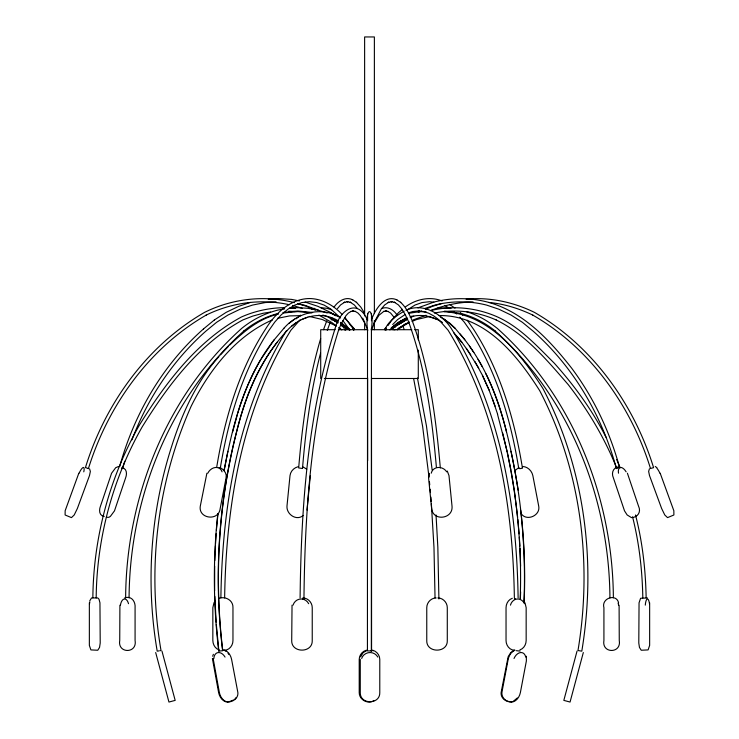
<?xml version="1.0" encoding="UTF-8"?>
<svg xmlns="http://www.w3.org/2000/svg" width="739" height="739" viewBox="0 0 739 739"><rect width="100%" height="100%" fill="white"/><g stroke="black" fill="none" stroke-linecap="round" stroke-linejoin="round"><path stroke-width="1.11" d="M371.569 650.874L371.514 377.777M371.274 650.967L367.431 650.874L367.523 329.529C364.466 305.715 374.599 305.678 371.431 329.529L371.338 650.874M300.099 597.851C301.142 507.517 307.452 415.789 334.896 329.188M303.951 599.015C304.948 508.524 311.184 416.639 338.674 329.88M516.312 650.689L520.117 651.077M220.887 597.833C222.263 505.809 237.829 410.514 286.335 330.832M224.638 597.906C226.005 505.568 241.773 409.905 290.917 330.204L300.126 319.784M214.67 566.111L214.624 590.812M214.827 560.504L215.409 545.927M125.63 597.805C126.249 497.467 166.229 395.864 241.727 328.375L241.875 328.245C252.433 319.728 264.71 313.382 277.892 310.084L284.654 308.856M129.076 597.934C129.667 498.419 169.286 397.628 244.156 330.693L244.009 330.823C253.985 322.814 265.495 316.68 277.929 313.512M520.21 598.535C522.177 542.897 516.284 486.973 502.649 432.989M520.376 598.535L520.625 591.847M523.96 602.026C525.29 571.404 523.997 540.699 520.69 510.243M524.127 602.026C526.325 551.46 521.642 500.682 510.963 451.233M92.855 597.796C93.428 537.558 109.511 477.634 139.292 425.258C165.305 383.181 197.082 340.91 241.385 317.013L241.496 316.957C254.992 310.99 269.643 307.803 284.413 307.683M96.181 597.943C96.744 538.223 112.679 478.807 142.202 426.874C167.882 385.361 199.197 343.607 242.882 319.932L252.784 316.08L263.139 313.262L270.548 312.061M616.705 468.591L618.238 467.713M215.548 543.692L216.176 533.623M119.903 605.176L119.736 640.491C117.381 653.775 137.436 653.775 135.08 640.491L135.08 607.707C135.662 601.712 131.468 595.348 124.623 597.943M302.214 468.443L298.676 467.944C302.316 424.362 308.191 380.696 320.652 338.665M302.519 468.212C305.715 429.525 310.786 390.848 320.541 353.233M217.829 513.577C212.878 559.247 213.285 605.463 218.726 651.077L222.522 650.736M216.388 530.269L217.987 513.577M522.399 467.944C521.836 468.637 518.094 469.043 519.129 467.944M89.354 602.821L89.354 645.369L90.888 649.914L97.77 650.246L99.553 647.392L100.208 643.013L99.95 602.821L99.026 599.255L97.77 597.943L91.544 597.943L89.761 600.807M292.034 605.176L291.711 640.491C291.194 653.322 312.754 653.322 312.237 640.491L312.237 607.707C312.283 602.608 307.978 597.934 302.805 597.943M371.403 314.029L371.468 313.53L371.505 320.781M439.114 315.571C485.024 314.759 517.337 355.376 539.692 390.645C581.048 469.653 592.586 562.961 577.981 650.514L581.796 651.161C596.53 562.721 584.863 468.489 543.036 388.705C520.755 353.575 489.384 314.167 444.425 311.775M216.786 466.688C224.739 418.643 238.789 370.636 265.347 329.4L265.523 329.141C275.037 313.761 290.178 298.741 309.465 298.538C322.019 298.667 333.64 305.346 342.009 314.361M220.268 468.341C228.166 420.168 242.124 372.003 268.756 330.666L274.751 322.093L281.365 314.712L288.349 308.884L294.907 305.059L301.928 302.565L309.465 301.715L316.578 302.519L324.033 305.059L330.924 309.124L340.577 317.992M385.305 329.391L385.315 330.028M345.649 328.91L345.131 330.028M353.685 330.028L353.695 329.391M224.148 470.678C232.609 424.694 244.766 377.278 274.16 339.792M223.991 470.678L227.898 451.233M307.008 510.086L310.334 475.546M407.623 319.054L392.464 328.19L393.148 329.89M577.03 651.124L563.829 700.387L570.055 702.05L583.32 652.537M232.582 432.066L237.441 414.33M119.681 466.595C134.036 414.126 162.562 365.094 203.484 328.938L203.631 328.809M121.63 468.526L122.609 468.517L124.752 461.265M237.746 413.221C243.297 394.414 250.937 376.188 260.959 359.32M206.892 473.237L200.278 506.206C198.191 518.843 218.836 521.595 220.185 508.506L226.06 477.902C227.159 473.459 223.954 469.764 220.342 467.704M429.396 473.348L428.583 477.902L431.622 508.506C432.925 521.679 453.275 519.064 452.028 506.206L448.989 475.593L447.271 471.039M85.428 467.584C105.012 404.113 146.618 345.741 204.657 312.32L204.768 312.274C232.286 298.621 264.645 294.843 294.418 302.676M88.227 468.572L88.412 468.591C107.903 405.914 148.835 348.152 206.209 315.091L206.107 315.137C231.658 302.491 261.43 298.473 289.309 304.727M371.329 329.89L371.311 328.837M371.505 330.37L374.701 321.483L381.333 308.884L384.723 304.902L388.963 302.103L388.132 302.51L392.03 301.66L391.06 301.66L394.968 302.519L394.136 302.103L398.386 304.902L401.785 308.884L405.157 314.417L408.482 321.493C425.544 368.133 432.019 417.858 436.379 467.085M323.516 329.705L326.767 320.791M327.285 330.361L330.157 322.472M212.656 656.241L213.386 654.292M131.93 439.881C147.588 398.506 172.695 360.503 205.895 331.127L216.601 322.306L227.889 315.091L239.981 309.272L252.562 305.059L265.218 302.565L276.109 301.854M78.814 473.237L65.152 510.76L65.115 515L71.461 517.623L74.233 514.954L77.364 508.506L89.502 475.546L90.361 471.454L89.567 468.794M335.026 328.864C339.293 310.676 357.214 297.272 367.274 319.747M338.545 330.204L340.984 324.218L346 315.618L348.411 313.04L351.247 311.331L350.794 311.498L353.667 310.925L352.688 310.925L355.551 311.498L355.108 311.331L357.944 313.04L360.355 315.618L365.371 324.218L367.819 330.231M360.604 656.851L363.126 652.62L367.505 650.181M371.948 318.601C375.569 309.142 384.77 294.298 396.861 299.868M331.248 319.969L332.116 318.121M653.424 467.713L650.662 468.443M354.055 329.89L354.046 328.55L344.91 318.13M374.146 323.22L378.922 315.294L383.892 311.331L383.449 311.498L386.312 310.925L385.333 310.925L388.206 311.498L387.753 311.331L390.589 313.04L394.349 317.65M344.873 329.89L346.434 328.144L345.852 329.89M404.122 311.211C396.834 315.377 387.513 321.936 384.945 329.89M261.56 358.35L274.206 339.792L283.979 328.19M353.381 329.89L353.87 328.55L352.983 328.144M215.317 600.807L213.977 602.821L212.841 607.707L212.841 640.491C212.869 644.5 215.178 648.611 219.104 649.914M343.774 328.033L344.586 326.85L340.938 324.356M344.041 327.645L344.586 326.85M387.984 325.548L391.744 320.19L398.497 312.689L402.45 309.401M286.76 330.878C264.978 354.702 250.604 383.255 241.357 414.274C219.058 490.687 213.109 571.644 222.587 650.616M277.134 342.259C256.775 368.558 244.23 400.326 236.351 432.989C218.495 503.508 214.07 577.307 222.633 649.516M517.318 697.986L512.783 701.727M234.928 699.122L236.074 697.625M334.083 307.073C337.963 301.244 345.797 296.099 352.771 299.868M337.483 308.569L340.614 304.902L344.864 302.103L344.032 302.519L347.94 301.66L346.97 301.66L350.868 302.51L350.037 302.103L354.277 304.902L357.39 308.569M218.966 356.604C194.939 383.356 180.593 417.045 170.182 451.067C150.294 515.545 145.805 584.651 157.204 651.161L159.116 650.874M220.462 354.905L228.175 346.656M296.108 318.851L300.524 315.156M392.686 324.513L397.674 319.544L405.249 314.454M284.007 328.19C297.217 312.819 321.059 306.223 339.109 316.948M286.797 330.878C299.775 316.153 321.188 310.306 338.425 320.948M391.541 327.645L398.201 322.306L407.097 317.927M229.783 345.058C243.63 331.58 259.186 318.417 278.511 314.057M214.347 319.978L226.217 312.32L238.586 306.371L250.382 302.427M406.635 310.343L414.967 305.059L421.987 302.565L429.535 301.715L433.848 302.205M203.484 328.938L214.513 319.839M389.85 329.917L399.069 322.306L405.572 318.149M384.954 328.55L386.017 328.144M405.619 306.759C415.9 299.267 429.996 296.043 442.042 300.949M515.656 470.013L518.658 467.704M289.041 323.331L294.704 319.091M291.646 326.195L296.533 322.481M402.884 321.761L407.337 318.768M397.203 329.917L405.48 323.802M390.986 328.218L395.522 324.883L407.106 318.629M303.276 515.434C296.542 521.318 286.381 514.326 286.972 506.206L290.011 475.593C290.501 471.38 293.817 467.87 297.872 466.789M394.45 326.897L394.959 327.645L394.414 326.85L407.549 319.036M397.471 329.437L409.175 322.537M398.016 328.476L409.23 321.918M649.433 468.794L648.639 471.454L649.498 475.546L661.636 508.506L664.767 514.954L667.539 517.623L673.885 515L673.848 510.76L660.186 473.237M410.136 317.16L412.002 316.08M514.27 650.181L510.714 652.62L508.127 656.851L501.43 690.956C499.49 697.459 505.624 702.207 511.684 702.05M515.009 650.181C511.259 651.678 508.986 655.475 508.173 659.29L502.169 690.956C500.691 696.277 504.543 701.209 509.956 701.727M417.941 307.858L434.135 302.011C451.529 297.568 469.902 297.568 487.297 302.011L487.537 302.066C523.286 311.627 549.548 340.051 571.644 368.151C593.814 397.85 609.897 431.909 619.624 467.63M417.387 311.692L419.401 310.722M512.303 598.276C508.367 599.588 506.058 603.698 506.039 607.707L506.039 640.491C505.975 645.221 509.476 650.172 514.483 650.246M519.896 649.914C523.822 648.611 526.131 644.5 526.159 640.491L526.159 607.707L525.023 602.821M411.568 317.013L413.738 316.153M413.064 319.932L426.08 315.23M392.464 328.19L393.166 328.55M352.808 328.328L354.046 328.55M619.291 466.789C613.13 467.15 611.098 472.978 613.398 477.902L624.52 510.871L627.143 514.954L631.485 517.623C637.868 517.402 641.332 511.776 638.542 506.206L627.411 473.237M418.634 312.274L421.599 310.999M425.535 309.299L432.435 306.325L441.266 303.674M431.382 310.214C444.666 305.096 458.836 302.223 473.08 301.909M405.96 310.241C423.327 302.325 442.236 314.167 451.501 328.864C500.876 408.944 516.737 505.06 518.113 597.833M272.525 319.858C235.27 336.06 208.804 370.802 191.096 406.367C157.305 482.438 146.913 568.522 161.019 650.514L160.067 650.689M412.048 321.391L416.842 319.47L429.876 316.412M366.452 650.181C362.378 651.244 359.246 655.04 359.219 659.29L359.219 692.628C359.154 698.761 365.703 703.362 371.495 701.727M372.28 701.413L373.851 700.784M301.946 319.405L307.581 317.188M229.044 701.727L233.441 700.064M381.934 308.496C387.929 305.9 394.201 310.269 397.222 315.322M424.509 308.569L434.744 305.115C451.741 300.773 469.69 300.773 486.678 305.115L499.019 309.272L511.111 315.091L522.399 322.306L533.105 331.127C573.917 367.181 602.22 416.168 616.391 468.517M311.913 309.207L314.74 308.329M408.639 312.865L412.593 311.553L418.126 310.98L423.659 311.553L428.703 313.207L433.682 315.867L438.874 319.784L448.083 330.204C497.227 409.905 512.995 505.568 514.362 597.906M277.458 318.361L289.577 315.913L300.912 315.636M430.541 310.611C452.758 305.152 476.646 307.664 497.504 316.957L497.615 317.013C520.108 327.211 536.976 346.009 554.195 363.098C574.369 385.573 592.327 410.2 605.971 437.202M408.695 313.308L420.195 311.599L426.32 312.07M410.884 316.745C421.138 313.807 432.62 316.061 442.467 322.481M118.545 466.485L115.7 467.704L111.589 473.237L100.458 506.206C98.934 509.993 99.008 515.822 104.273 516.385M88.412 468.591L85.502 467.565M227.316 702.05C233.376 702.207 239.51 697.459 237.57 690.956L231.575 659.29C230.67 654.976 227.658 650.246 222.882 649.858M282.935 312.505L297.789 310.98L312.643 312.505M510.945 702.05C516.071 702.179 519.452 697.163 520.367 692.628L526.371 660.952L526.344 656.241M283.813 312.948L297.826 311.599L311.83 312.948M434.384 313.087C455.067 308.8 476.96 311.387 496.229 319.987L496.118 319.932C525.54 334.287 547.156 360.355 568.226 384.622C587.995 410.099 604.631 438.051 616.668 467.99M219.104 598.276C225.598 596.059 233.348 600.401 232.961 607.707L232.961 640.491C233.025 645.221 229.524 650.172 224.517 650.246M436.195 597.943C431.022 597.934 426.717 602.608 426.763 607.707L426.763 640.491C426.246 653.322 447.806 653.322 447.289 640.491L447.289 607.707C447.335 602.608 443.031 597.934 437.857 597.943M268.257 299.193L278.289 298.538L291.665 299.406L299.369 300.93M290.104 308.145L297.789 307.683L307.664 308.274L317.687 310.084L327.248 312.985M437.922 307.877L451.086 308.274M466.115 299.138C489.486 296.958 513.208 302.02 534.232 312.274L534.343 312.32C592.382 345.741 633.988 404.113 653.572 467.584M515.203 598.959L514.418 599.015L515.434 599.07M334.998 329.705L320.708 329.705L320.708 378.488M338.37 329.705L367.394 329.705M371.606 329.705L411.752 329.705M414.681 329.705L418.292 329.705L418.292 339.912M324.319 378.488L367.2 378.488M371.8 378.488L418.292 378.488L418.292 350.129M647.456 597.943L640.584 598.276L639.05 602.821L638.792 643.013L639.447 647.392L641.23 650.246L648.112 649.914L649.646 645.369L649.646 602.821M302.593 598.932L303.443 598.959M289.919 307.978L295.424 308.274M288.681 311.211L295.101 311.553M488.775 302.436C504.127 303.849 519.027 308.486 532.893 315.137L532.791 315.091C590.11 348.161 631.171 405.859 650.514 468.572M444.407 311.174L460.037 313.207C472.831 316.403 484.747 322.555 494.991 330.823L494.844 330.693C569.714 397.628 609.333 498.419 609.924 597.934M320.874 307.683L327.017 308.329L331.709 309.789M522.649 466.485C527.655 466.651 531.849 470.808 532.847 475.593L538.722 506.206C540.652 515.757 525.909 522.039 520.819 513.069M370.59 650.56L371.301 650.689M309.124 316.412L322.158 319.47L336.199 325.936M228.055 702.05C222.929 702.179 219.548 697.163 218.633 692.628L212.398 658.514M298.879 304.052L304.256 305.115L318.592 310.241M428.537 316.523L437.045 319.405M219.095 467.713L220.259 468.212M106.361 517.309L108.882 517.309L110.37 516.404L114.48 510.871L125.602 477.902C127.126 474.105 127.053 468.277 121.787 467.713M297.734 303.674L306.565 306.325L315.433 310.149M292.598 305.438L302.306 308.348M466.42 311.701C477.69 314.943 487.952 321.031 497.125 328.245L497.273 328.375C572.771 395.864 612.751 497.467 613.37 597.805M322.804 315.082L324.874 315.71M305.115 302.066L317.973 306.371L330.324 312.32L335.728 315.793M332.301 313.927L337.215 315.867M372.548 650.181C376.622 651.244 379.754 655.04 379.781 659.29L379.781 692.628C380.077 704.784 359.976 704.784 360.272 692.628L360.272 659.29M371.495 650.181L373.066 650.81M655.244 466.485L656.962 467.704M302.75 466.789L306.74 469.154M325.899 316.024L337.751 321.585M386.192 328.328L385.231 328.328L385.388 329.529M223.991 650.181L225.829 651.124M226.217 701.727C222.457 700.23 220.185 696.434 219.372 692.628L213.146 658.514M330.388 318.546L337.298 322.112M331.063 313.04L334.638 314.925M331.451 319.036L338.148 322.601M440.509 316.948L449.986 323.331L455.021 328.19M340.614 323.239L349.833 329.548M329.797 317.696L337.843 323.035M318.915 315.091L331.682 322.435L336.273 325.844M449.404 304.376L454.993 308.08M444.61 305.429L450.051 308.597M444.296 319.091L454.993 328.19L464.84 339.792M400.427 302.223C406.062 307.128 409.267 314.084 412.233 320.791C429.488 367.93 435.945 418.2 440.324 467.944M356.318 302.223L360.789 307.073L364.456 312.994M340.993 324.541L346.536 328.19M396.483 299.618L400.806 302.463M352.383 299.618L356.697 302.473M338.878 327.626L340.642 328.827M340.439 324.957L344.753 328.144M339.035 327.885L341.797 329.917M340.864 322.306L349.806 329.825M340.753 322.98L349.15 329.917M454.143 311.803L456.767 313.983M350.194 324.827L352.521 327.063M345.011 317.687L353.519 329.123M342.785 320.449L349.852 330.065M460.517 312.689L462.762 315.193M459.843 317.17L464.249 322.093L470.244 330.666C496.876 372.003 510.834 420.168 518.732 468.341M453.598 332.458L461.866 342.259L470.771 354.803M394.367 329.391L394.875 330.037M459.991 333.843C483.786 361.842 498.04 396.631 506.557 432.066M457.09 336.411L461.82 342.259M228.037 653.276L229.007 654.569M467.242 320.19L473.653 329.4C500.423 370.969 514.473 419.392 522.408 467.815M469.413 346.018L473.828 352.54M466.355 348.392L478.752 368.207M478.041 359.32L482.161 366.535M474.854 361.473L482.484 375.375L489.264 390.358M386.201 330.037L385.934 329.391M400.446 320.754L401.499 322.777M485.929 373.805C503.665 410.284 511.619 450.624 518.261 490.363M482.401 375.366L489.163 390.358L495.093 406.136M362.72 318.112L364.299 321.483M616.631 459.519L620.215 467.787M402.737 325.825L403.974 328.864M618.608 602.821C616.381 593.112 601.121 598.165 603.92 607.707L603.92 640.491C601.564 653.775 621.619 653.775 619.264 640.491L619.097 605.176M492.192 398.155L497.643 414.274M497.513 414.265L507.305 452.037M635.503 514.981C642.505 542.001 645.618 569.926 646.145 597.796M632.556 516.857C639.272 543.341 642.311 570.656 642.819 597.943M161.97 651.124L175.171 700.387L168.945 702.05L155.68 652.537M417.424 377.943L426.44 425.849L432.176 470.096M413.609 378.497L422.606 426.283L429.008 477.108M507.517 453.109L510.972 470.29M511.185 471.362L514.418 490.918L517.633 517.309M367.634 314.029L367.569 313.53L367.597 320.781M218.883 651.077L216.324 624.409M517.845 519.517L519.12 533.909M429.424 481.532L429.738 484.858M430.153 489.283L430.458 492.608M436.038 514.972L437.839 547.276L438.911 598.978M430.874 497.042L431.207 501.578M431.364 503.841L433.978 547.405L435.04 597.888M216.167 622.173L214.827 596.419M519.332 537.244L519.886 546.13M520.025 548.356L520.616 566.185M367.606 377.777L367.652 460.757M374.377 313.567L374.377 36.95L364.623 36.95L364.623 315.867M374.377 320.477L374.377 329.705M364.623 321.631L364.623 329.705M618.09 603.061A8.785 4.388 -90 0 1 618.571 605.139M120.429 605.139A8.785 4.388 -90 0 1 124.226 599.015A8.785 4.388 -90 0 1 128.512 603.698M207.807 473.2A8.785 7.104 -52.5 0 1 215.483 467.482A8.785 7.104 -52.5 0 1 222.06 471.851M213.885 658.477A8.785 5.995 69.2 0 1 218.134 652.565A8.785 5.995 69.2 0 1 225.044 657.082M514.021 658.477A8.785 5.995 -69.2 0 1 520.515 652.565A8.785 5.995 -69.2 0 1 525.715 657.082M510.455 605.139A8.785 7.602 -90 0 1 517.032 599.015A8.785 7.602 -90 0 1 524.45 603.698M618.497 473.2A8.785 4.101 66.1 0 1 620.4 467.482A8.785 4.101 66.1 0 1 626.136 471.851M89.53 603.698A8.785 2.272 -90 0 1 89.872 601.823M79.101 473.2A8.785 2.125 -68.3 0 1 83.184 467.482A8.785 2.125 -68.3 0 1 83.784 471.851M361.648 658.477A8.785 8.48 0 0 1 377.814 657.082M293.05 605.139A8.785 8.48 -90 0 1 308.662 603.698M431.234 473.2A8.785 7.917 34 0 1 438.005 467.482A8.785 7.917 34 0 1 446.716 471.851M656.999 468.387A8.785 2.125 68.3 0 1 659.899 473.2M645.286 605.139A8.785 2.272 -90 0 1 647.253 599.015A8.785 2.272 -90 0 1 649.47 603.698"/></g></svg>
